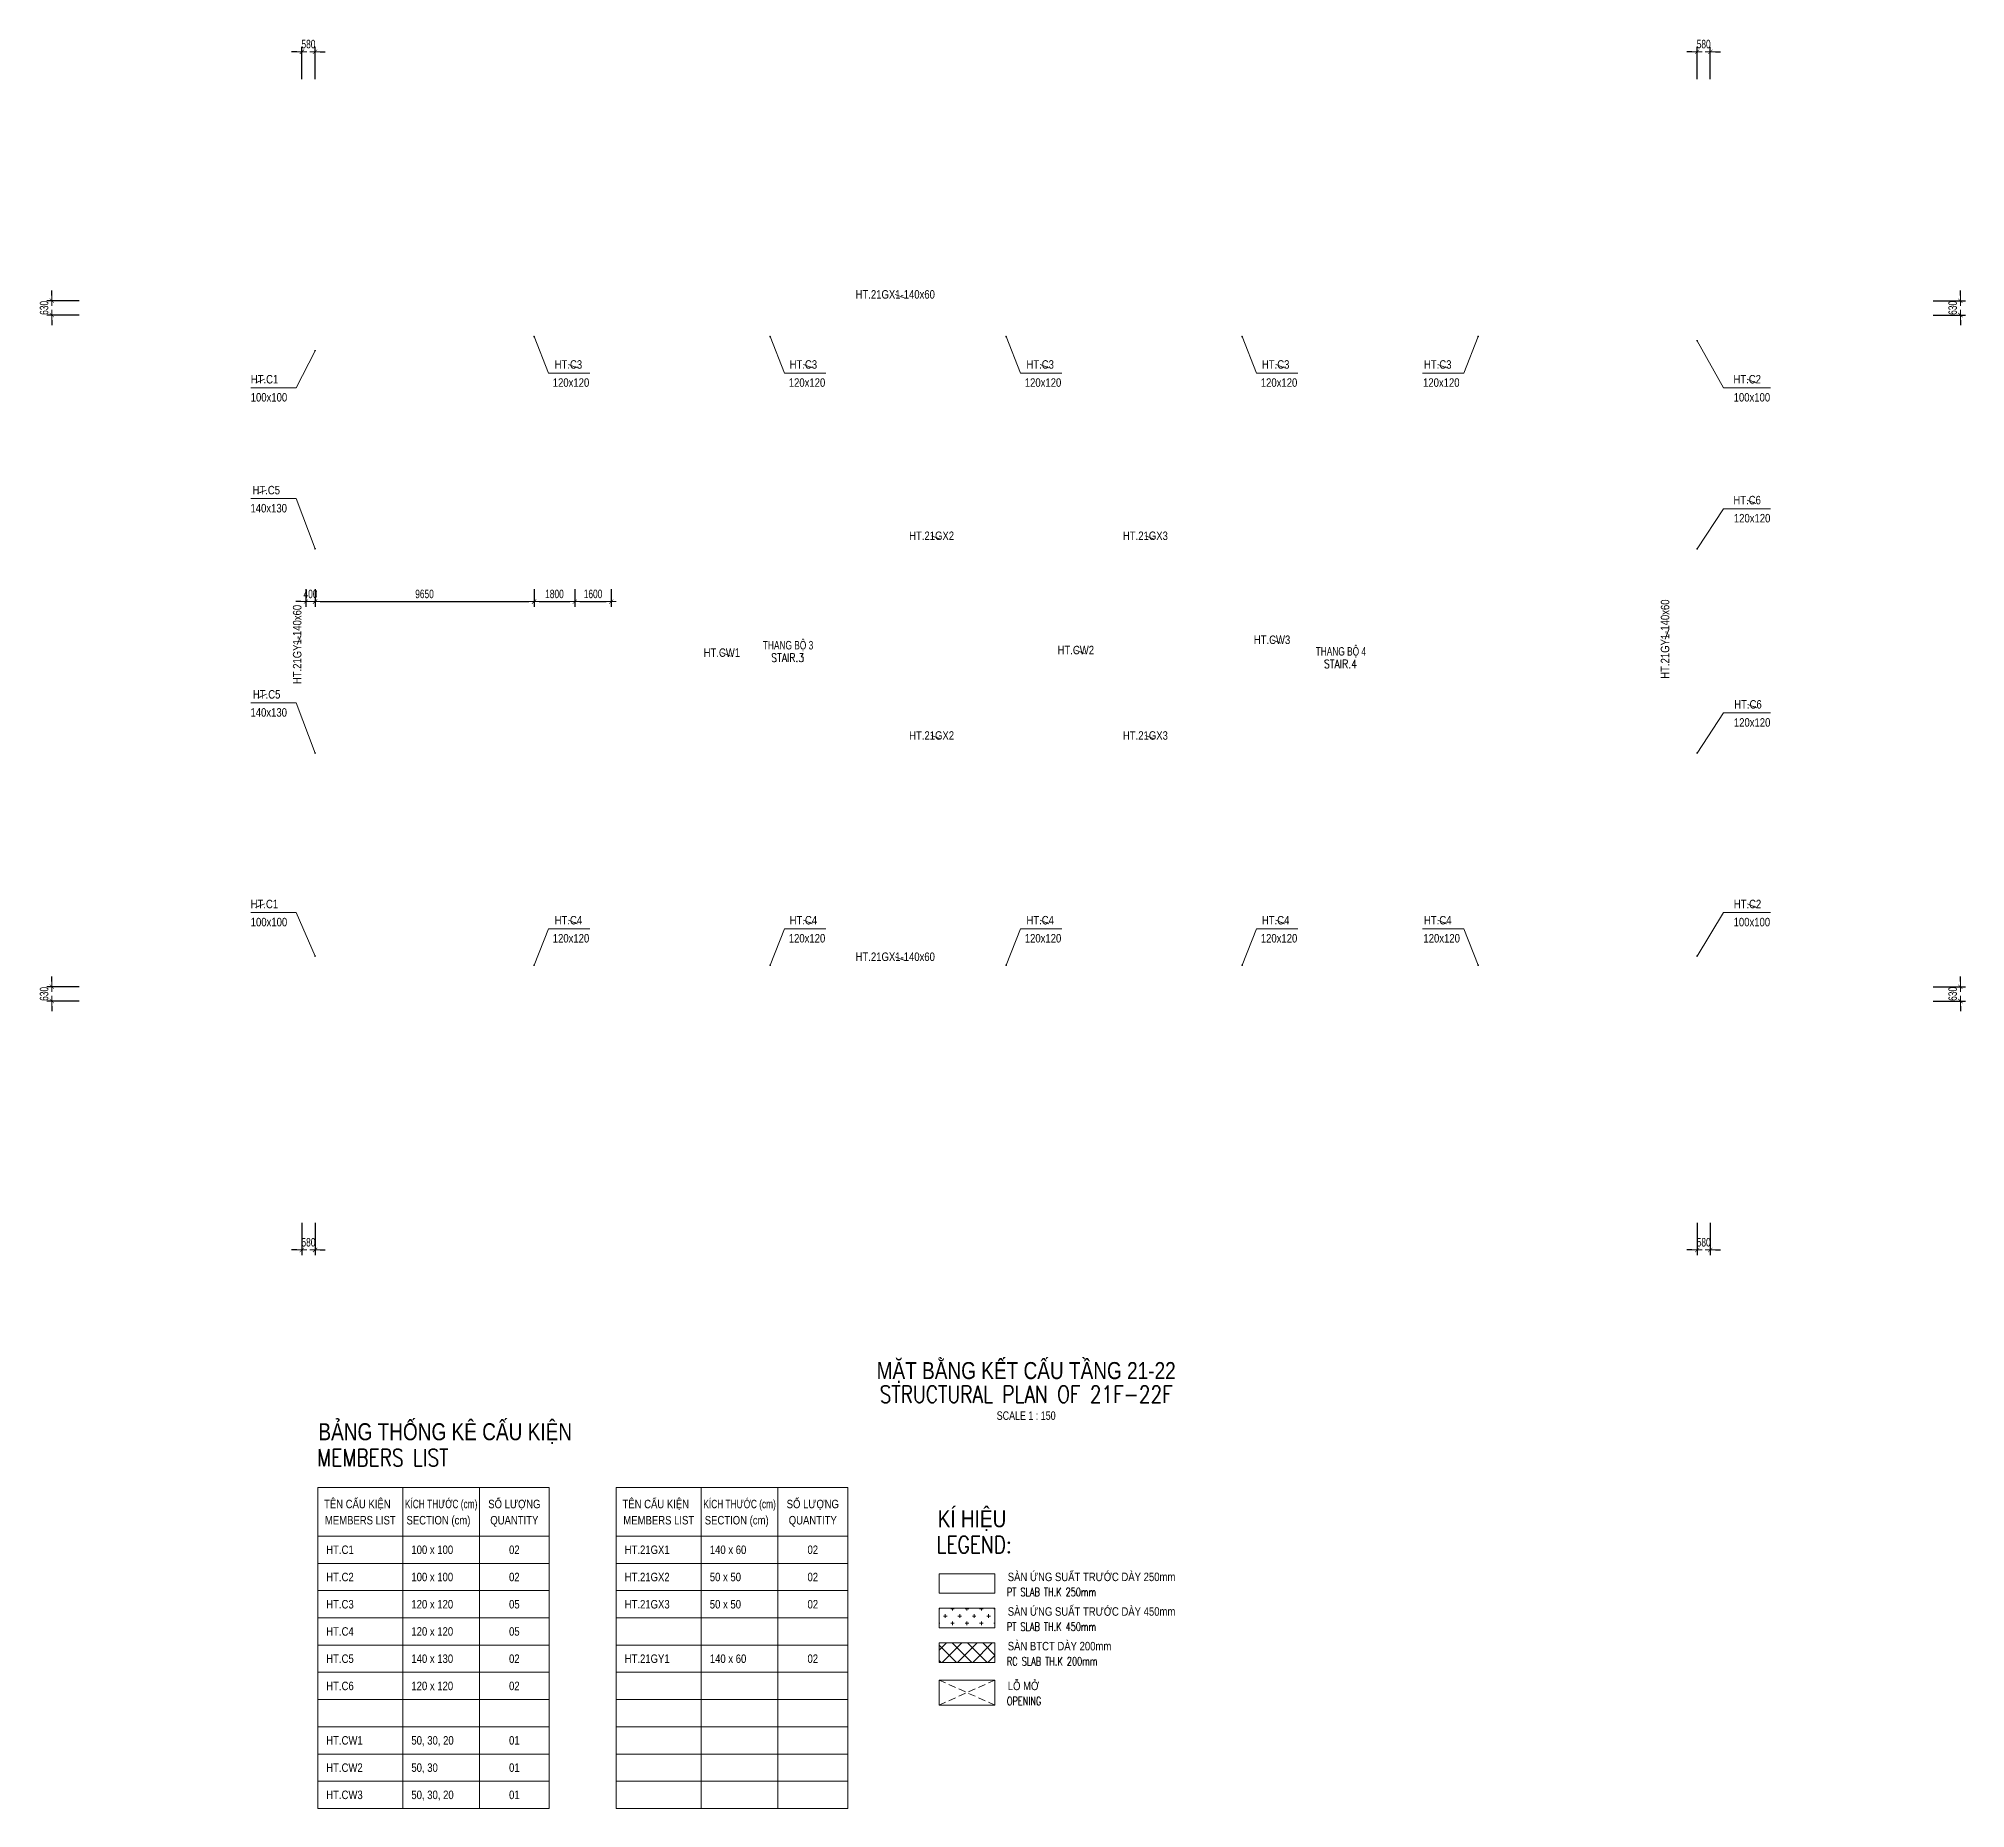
# Model space of a CAD drawing. Header units: millimetres. Extents: x 118516 to 203425, y -27310 to 50684.
import ezdxf
from ezdxf.enums import TextEntityAlignment as Align

# ---------------------------------------------------------------- set-up
doc = ezdxf.new("R2010")
doc.units = ezdxf.units.MM
doc.linetypes.add('DASHED2', pattern=[9.525, 6.35, -3.175])
doc.layers.get('Defpoints').update_dxf_attribs({"color": 151, "lineweight": 9})
for name, color, linetype, lineweight in [('$0$NDC_S_ANNO', 7, 'Continuous', 20), ('$0$NDC_S_DIM', 1, 'Continuous', 15), ('NDC_S_ANNO', 7, 'Continuous', 20), ('NDC_S_BEAM NAME', 7, 'Continuous', 9), ('NDC_S_COLUMN NAME', 7, 'Continuous', 9), ('NDC_S_DIM', 1, 'Continuous', 15), ('NDC_S_ENG TEXT', 2, 'Continuous', 20), ('NDC_S_ENG TITLE', 3, 'Continuous', 20), ('NDC_S_HATCH MATERIAL', 8, 'Continuous', 13), ('NDC_S_LEADER', 1, 'Continuous', 15), ('NDC_S_OPENING', 9, 'DASHED2', 13), ('NDC_S_SLAB', 2, 'Continuous', 20), ('NDC_S_TEXT SYMBOL', 7, 'Continuous', 20), ('NDC_S_VN TEXT', 7, 'Continuous', 20), ('NDC_S_VN TITLE', 6, 'Continuous', 35), ('NDC_Table', 3, 'Continuous', 20)]:
    doc.layers.add(name, color=color, linetype=linetype, lineweight=lineweight)
doc.styles.add('$0$ARIAL', font='arial.ttf', dxfattribs={"width": 0.8})
doc.styles.add('$0$NDC_DIM', font='', dxfattribs={"width": 0.75})
doc.styles.add('$0$NDC_EN TXT', font='romans.shx', dxfattribs={"width": 0.8})
doc.styles.add('NDC_ANNO', font='', dxfattribs={"width": 0.8})
doc.styles.add('NDC_BAR 2', font='romans.shx', dxfattribs={"width": 0.8})
doc.styles.add('NDC_DIM', font='', dxfattribs={"width": 0.75})
doc.styles.add('NDC_EN TXT', font='romans.shx', dxfattribs={"width": 0.8})
doc.styles.add('NDC_VIE TXT', font='arial.ttf', dxfattribs={"width": 0.8})
doc.styles.get('$0$NDC_DIM').set_extended_font_data('Dotum')
doc.styles.get('NDC_ANNO').set_extended_font_data('Dotum')
doc.styles.get('NDC_DIM').set_extended_font_data('Dotum')
doc.dimstyles.new('$0$NDC_dim_iso', dxfattribs={"dimtxt": 2.5, "dimasz": 1, "dimexe": 1.5, "dimexo": 2.5, "dimgap": 1, "dimtad": 1, "dimdec": 0, "dimzin": 0, "dimdsep": 46, "dimtxsty": '$0$NDC_DIM', "dimblk": '$0$DIMMARK', "dimcen": 0.09, "dimdle": 1.2, "dimclrd": 1, "dimclre": 1, "dimclrt": 3, "dimadec": 0, "dimazin": 0, "dimtfac": 1, "dimtdec": 0, "dimtix": 1, "dimtofl": 0, "dimtmove": 0, "dimatfit": 3, "dimfxl": 8, "dimfxlon": 1, "dimtolj": 1, "dimtzin": 0, "dimarcsym": 0})
doc.dimstyles.new('NDC_dim_150', dxfattribs={"dimscale": 150, "dimtxt": 2.5, "dimasz": 1.5, "dimexe": 1.5, "dimexo": 2.5, "dimgap": 1, "dimtad": 1, "dimdec": 0, "dimzin": 0, "dimdsep": 46, "dimtxsty": 'NDC_DIM', "dimblk": 'DIMMARK', "dimcen": 0.09, "dimdle": 1.2, "dimclrd": 1, "dimclre": 1, "dimclrt": 3, "dimadec": 0, "dimazin": 0, "dimtfac": 1, "dimtdec": 0, "dimtix": 1, "dimtofl": 0, "dimtmove": 0, "dimatfit": 3, "dimfxl": 8, "dimfxlon": 1, "dimtolj": 1, "dimtzin": 0, "dimarcsym": 0})
doc.dimstyles.new('NDC_dim_200', dxfattribs={"dimscale": 200, "dimtxt": 2.5, "dimasz": 1.5, "dimexe": 1.5, "dimexo": 2.5, "dimgap": 1, "dimtad": 1, "dimdec": 0, "dimzin": 0, "dimdsep": 46, "dimtxsty": 'NDC_DIM', "dimblk": 'DIMMARK', "dimcen": 0.09, "dimdle": 1.2, "dimclrd": 1, "dimclre": 1, "dimclrt": 3, "dimadec": 0, "dimazin": 0, "dimtfac": 1, "dimtdec": 0, "dimtix": 1, "dimtofl": 0, "dimtmove": 0, "dimatfit": 3, "dimfxl": 6, "dimfxlon": 1, "dimtolj": 1, "dimtzin": 0, "dimarcsym": 0})

# ---------------------------------------------------------------- blocks, each defined once
blk = doc.blocks.new('Drawing name_symbol')
at = {"layer": 'NDC_S_ENG TITLE', "style": 'NDC_EN TXT', "width": 0.8}
blk.add_attdef('SECTDET1', text='', height=5, dxfattribs=at).set_placement((0, 1.01), align=Align.CENTER)
at = {"layer": 'NDC_S_TEXT SYMBOL', "lineweight": 25, "style": 'NDC_ANNO', "width": 0.8}
blk.add_attdef('SSCALE', text='', height=2.5, dxfattribs=at).set_placement((0, -4), align=Align.CENTER)
at = {"layer": 'NDC_S_VN TITLE', "style": 'NDC_VIE TXT', "width": 0.8}
blk.add_attdef('SECTDET2', text='', height=5, dxfattribs=at).set_placement((0, 7.97), align=Align.CENTER)
blk = doc.blocks.new('$0$DIMMARK')
at = {"layer": '$0$NDC_S_DIM', "color": 1}
blk.add_line((-1.5, 0), (1, 0), dxfattribs=at)
at = {"layer": '$0$NDC_S_DIM', "color": 2, "const_width": 0.1}
blk.add_lwpolyline([(-0.42, -0.42), (0.42, 0.42)], dxfattribs=at)
blk = doc.blocks.new('DIMMARK')
at = {"layer": 'NDC_S_DIM', "color": 1}
blk.add_line((-1.5, 0), (1, 0), dxfattribs=at)
at = {"layer": 'NDC_S_DIM', "color": 2, "const_width": 0.1}
blk.add_lwpolyline([(-0.42, -0.42), (0.42, 0.42)], dxfattribs=at)
blk = doc.blocks.new('*D12')
at = {"layer": 'Defpoints', "color": 0, "ltscale": 100, "transparency": 16777216}
for p in [(130300, 26791), (130700, 26791), (130700, 25871)]:
    blk.add_point(p, dxfattribs=at)
at = {"layer": 'NDC_S_DIM', "color": 1, "lineweight": -2, "ltscale": 100, "transparency": 16777216}
for p, q in [((130300, 26416), (130300, 25646)), ((130700, 26416), (130700, 25646)), ((130075, 25871), (129850, 25871)), ((130925, 25871), (131150, 25871))]:
    blk.add_line(p, q, dxfattribs=at)
at = {"layer": 'NDC_S_DIM', "color": 1, "lineweight": -2, "ltscale": 100, "transparency": 16777216, "xscale": 225, "yscale": 225, "zscale": 225}
blk.add_blockref('DIMMARK', (130300, 25871), dxfattribs=at)
at = {"layer": 'NDC_S_DIM', "color": 1, "lineweight": -2, "ltscale": 100, "transparency": 16777216, "xscale": 225, "yscale": 225, "zscale": 225, "rotation": 180}
blk.add_blockref('DIMMARK', (130700, 25871), dxfattribs=at)
at = {"layer": 'NDC_S_DIM', "color": 3, "ltscale": 100, "transparency": 16777216, "insert": (130500, 26208), "char_height": 375, "attachment_point": 5, "style": 'NDC_DIM'}
blk.add_mtext('\\A1;400', dxfattribs=at)
blk = doc.blocks.new('*D13')
at = {"layer": 'Defpoints', "color": 0, "ltscale": 100, "transparency": 16777216}
for p in [(130700, 26791), (140350, 26791), (140350, 25871)]:
    blk.add_point(p, dxfattribs=at)
at = {"layer": 'NDC_S_DIM', "color": 1, "lineweight": -2, "ltscale": 100, "transparency": 16777216}
for p, q in [((130700, 26416), (130700, 25646)), ((140350, 26416), (140350, 25646)), ((130925, 25871), (140125, 25871))]:
    blk.add_line(p, q, dxfattribs=at)
at = {"layer": 'NDC_S_DIM', "color": 1, "lineweight": -2, "ltscale": 100, "transparency": 16777216, "xscale": 225, "yscale": 225, "zscale": 225, "rotation": 180}
blk.add_blockref('DIMMARK', (130700, 25871), dxfattribs=at)
at = {"layer": 'NDC_S_DIM', "color": 1, "lineweight": -2, "ltscale": 100, "transparency": 16777216, "xscale": 225, "yscale": 225, "zscale": 225}
blk.add_blockref('DIMMARK', (140350, 25871), dxfattribs=at)
at = {"layer": 'NDC_S_DIM', "color": 3, "ltscale": 100, "transparency": 16777216, "insert": (135525, 26208), "char_height": 375, "attachment_point": 5, "style": 'NDC_DIM'}
blk.add_mtext('\\A1;9650', dxfattribs=at)
blk = doc.blocks.new('*D14')
at = {"layer": 'Defpoints', "color": 0, "ltscale": 100, "transparency": 16777216}
for p in [(140350, 26791), (142150, 26791), (142150, 25871)]:
    blk.add_point(p, dxfattribs=at)
at = {"layer": 'NDC_S_DIM', "color": 1, "lineweight": -2, "ltscale": 100, "transparency": 16777216}
for p, q in [((140350, 26416), (140350, 25646)), ((142150, 26416), (142150, 25646)), ((140575, 25871), (141925, 25871))]:
    blk.add_line(p, q, dxfattribs=at)
at = {"layer": 'NDC_S_DIM', "color": 1, "lineweight": -2, "ltscale": 100, "transparency": 16777216, "xscale": 225, "yscale": 225, "zscale": 225, "rotation": 180}
blk.add_blockref('DIMMARK', (140350, 25871), dxfattribs=at)
at = {"layer": 'NDC_S_DIM', "color": 1, "lineweight": -2, "ltscale": 100, "transparency": 16777216, "xscale": 225, "yscale": 225, "zscale": 225}
blk.add_blockref('DIMMARK', (142150, 25871), dxfattribs=at)
at = {"layer": 'NDC_S_DIM', "color": 3, "ltscale": 100, "transparency": 16777216, "insert": (141250, 26208), "char_height": 375, "attachment_point": 5, "style": 'NDC_DIM'}
blk.add_mtext('\\A1;1800', dxfattribs=at)
blk = doc.blocks.new('*D15')
at = {"layer": 'Defpoints', "color": 0, "ltscale": 100, "transparency": 16777216}
for p in [(142150, 26791), (143750, 26791), (143750, 25871)]:
    blk.add_point(p, dxfattribs=at)
at = {"layer": 'NDC_S_DIM', "color": 1, "lineweight": -2, "ltscale": 100, "transparency": 16777216}
for p, q in [((142150, 26416), (142150, 25646)), ((143750, 26416), (143750, 25646)), ((142375, 25871), (143525, 25871))]:
    blk.add_line(p, q, dxfattribs=at)
at = {"layer": 'NDC_S_DIM', "color": 1, "lineweight": -2, "ltscale": 100, "transparency": 16777216, "xscale": 225, "yscale": 225, "zscale": 225, "rotation": 180}
blk.add_blockref('DIMMARK', (142150, 25871), dxfattribs=at)
at = {"layer": 'NDC_S_DIM', "color": 1, "lineweight": -2, "ltscale": 100, "transparency": 16777216, "xscale": 225, "yscale": 225, "zscale": 225}
blk.add_blockref('DIMMARK', (143750, 25871), dxfattribs=at)
at = {"layer": 'NDC_S_DIM', "color": 3, "ltscale": 100, "transparency": 16777216, "insert": (142950, 26208), "char_height": 375, "attachment_point": 5, "style": 'NDC_DIM'}
blk.add_mtext('\\A1;1600', dxfattribs=at)
blk = doc.blocks.new('*D16')
at = {"layer": 'Defpoints', "color": 0, "ltscale": 100, "transparency": 16777216}
for p in [(119100, 8900), (135324, 8900), (134363, 8270)]:
    blk.add_point(p, dxfattribs=at)
at = {"layer": 'NDC_S_DIM', "color": 1, "lineweight": -2, "ltscale": 100, "transparency": 16777216}
for p, q in [((119100, 9125), (119100, 9350)), ((120300, 8900), (118875, 8900)), ((120300, 8270), (118875, 8270)), ((119100, 8045), (119100, 7820))]:
    blk.add_line(p, q, dxfattribs=at)
at = {"layer": 'NDC_S_DIM', "color": 1, "lineweight": -2, "ltscale": 100, "transparency": 16777216, "xscale": 225, "yscale": 225, "zscale": 225}
for p, rotation in [((119100, 8900), 270), ((119100, 8270), 90)]:
    blk.add_blockref('DIMMARK', p, dxfattribs=dict(at, rotation=rotation))
at = {"layer": 'NDC_S_DIM', "color": 3, "ltscale": 100, "transparency": 16777216, "insert": (118762, 8585), "char_height": 375, "attachment_point": 5, "rotation": 90, "style": 'NDC_DIM'}
blk.add_mtext('\\A1;630', dxfattribs=at)
blk = doc.blocks.new('*D17')
at = {"layer": 'Defpoints', "color": 0, "ltscale": 100, "transparency": 16777216}
for p in [(133617, 39130), (119100, 38500), (135402, 38500)]:
    blk.add_point(p, dxfattribs=at)
at = {"layer": 'NDC_S_DIM', "color": 1, "lineweight": -2, "ltscale": 100, "transparency": 16777216}
for p, q in [((120300, 39130), (118875, 39130)), ((119100, 39355), (119100, 39580)), ((120300, 38500), (118875, 38500)), ((119100, 38275), (119100, 38050))]:
    blk.add_line(p, q, dxfattribs=at)
at = {"layer": 'NDC_S_DIM', "color": 1, "lineweight": -2, "ltscale": 100, "transparency": 16777216, "xscale": 225, "yscale": 225, "zscale": 225}
for p, rotation in [((119100, 39130), 270), ((119100, 38500), 90)]:
    blk.add_blockref('DIMMARK', p, dxfattribs=dict(at, rotation=rotation))
at = {"layer": 'NDC_S_DIM', "color": 3, "ltscale": 100, "transparency": 16777216, "insert": (118762, 38815), "char_height": 375, "attachment_point": 5, "rotation": 90, "style": 'NDC_DIM'}
blk.add_mtext('\\A1;630', dxfattribs=at)
blk = doc.blocks.new('*D18')
at = {"layer": 'Defpoints', "color": 0, "ltscale": 100, "transparency": 16777216}
for p in [(188189, 8900), (203200, 8900), (188957, 8270)]:
    blk.add_point(p, dxfattribs=at)
at = {"layer": 'NDC_S_DIM', "color": 1, "lineweight": -2, "ltscale": 100, "transparency": 16777216}
for p, q in [((203200, 9125), (203200, 9350)), ((202000, 8900), (203425, 8900)), ((202000, 8270), (203425, 8270)), ((203200, 8045), (203200, 7820))]:
    blk.add_line(p, q, dxfattribs=at)
at = {"layer": 'NDC_S_DIM', "color": 1, "lineweight": -2, "ltscale": 100, "transparency": 16777216, "xscale": 225, "yscale": 225, "zscale": 225}
for p, rotation in [((203200, 8900), 270), ((203200, 8270), 90)]:
    blk.add_blockref('DIMMARK', p, dxfattribs=dict(at, rotation=rotation))
at = {"layer": 'NDC_S_DIM', "color": 3, "ltscale": 100, "transparency": 16777216, "insert": (202862, 8585), "char_height": 375, "attachment_point": 5, "rotation": 90, "style": 'NDC_DIM'}
blk.add_mtext('\\A1;630', dxfattribs=at)
blk = doc.blocks.new('*D19')
at = {"layer": 'Defpoints', "color": 0, "ltscale": 100, "transparency": 16777216}
for p in [(189200, 39130), (203200, 39130), (188315, 38500)]:
    blk.add_point(p, dxfattribs=at)
at = {"layer": 'NDC_S_DIM', "color": 1, "lineweight": -2, "ltscale": 100, "transparency": 16777216}
for p, q in [((202000, 39130), (203425, 39130)), ((203200, 39355), (203200, 39580)), ((202000, 38500), (203425, 38500)), ((203200, 38275), (203200, 38050))]:
    blk.add_line(p, q, dxfattribs=at)
at = {"layer": 'NDC_S_DIM', "color": 1, "lineweight": -2, "ltscale": 100, "transparency": 16777216, "xscale": 225, "yscale": 225, "zscale": 225}
for p, rotation in [((203200, 39130), 270), ((203200, 38500), 90)]:
    blk.add_blockref('DIMMARK', p, dxfattribs=dict(at, rotation=rotation))
at = {"layer": 'NDC_S_DIM', "color": 3, "ltscale": 100, "transparency": 16777216, "insert": (202862, 38815), "char_height": 375, "attachment_point": 5, "rotation": 90, "style": 'NDC_DIM'}
blk.add_mtext('\\A1;630', dxfattribs=at)
blk = doc.blocks.new('*D20')
at = {"layer": 'Defpoints', "color": 0, "ltscale": 100, "transparency": 16777216}
for p in [(130700, 50100), (130120, 33643), (130700, 33473)]:
    blk.add_point(p, dxfattribs=at)
at = {"layer": 'NDC_S_DIM', "color": 1, "lineweight": -2, "ltscale": 100, "transparency": 16777216}
for p, q in [((129895, 50100), (129670, 50100)), ((130120, 48900), (130120, 50325)), ((130700, 48900), (130700, 50325)), ((130925, 50100), (131150, 50100))]:
    blk.add_line(p, q, dxfattribs=at)
at = {"layer": 'NDC_S_DIM', "color": 1, "lineweight": -2, "ltscale": 100, "transparency": 16777216, "xscale": 225, "yscale": 225, "zscale": 225}
blk.add_blockref('DIMMARK', (130120, 50100), dxfattribs=at)
at = {"layer": 'NDC_S_DIM', "color": 1, "lineweight": -2, "ltscale": 100, "transparency": 16777216, "xscale": 225, "yscale": 225, "zscale": 225, "rotation": 180}
blk.add_blockref('DIMMARK', (130700, 50100), dxfattribs=at)
at = {"layer": 'NDC_S_DIM', "color": 3, "ltscale": 100, "transparency": 16777216, "insert": (130410, 50438), "char_height": 375, "attachment_point": 5, "style": 'NDC_DIM'}
blk.add_mtext('\\A1;580', dxfattribs=at)
blk = doc.blocks.new('*D21')
at = {"layer": 'Defpoints', "color": 0, "ltscale": 100, "transparency": 16777216}
for p in [(192180, 50100), (191600, 34011), (192180, 34455)]:
    blk.add_point(p, dxfattribs=at)
at = {"layer": 'NDC_S_DIM', "color": 1, "lineweight": -2, "ltscale": 100, "transparency": 16777216}
for p, q in [((191375, 50100), (191150, 50100)), ((191600, 48900), (191600, 50325)), ((192180, 48900), (192180, 50325)), ((192405, 50100), (192630, 50100))]:
    blk.add_line(p, q, dxfattribs=at)
at = {"layer": 'NDC_S_DIM', "color": 1, "lineweight": -2, "ltscale": 100, "transparency": 16777216, "xscale": 225, "yscale": 225, "zscale": 225}
blk.add_blockref('DIMMARK', (191600, 50100), dxfattribs=at)
at = {"layer": 'NDC_S_DIM', "color": 1, "lineweight": -2, "ltscale": 100, "transparency": 16777216, "xscale": 225, "yscale": 225, "zscale": 225, "rotation": 180}
blk.add_blockref('DIMMARK', (192180, 50100), dxfattribs=at)
at = {"layer": 'NDC_S_DIM', "color": 3, "ltscale": 100, "transparency": 16777216, "insert": (191890, 50438), "char_height": 375, "attachment_point": 5, "style": 'NDC_DIM'}
blk.add_mtext('\\A1;580', dxfattribs=at)
blk = doc.blocks.new('*D22')
at = {"layer": 'Defpoints', "color": 0, "ltscale": 100, "transparency": 16777216}
for p in [(130120, 13839), (130700, 14051), (130700, -2700)]:
    blk.add_point(p, dxfattribs=at)
at = {"layer": 'NDC_S_DIM', "color": 1, "lineweight": -2, "ltscale": 100, "transparency": 16777216}
for p, q in [((130120, -1500), (130120, -2925)), ((130700, -1500), (130700, -2925)), ((129895, -2700), (129670, -2700)), ((130925, -2700), (131150, -2700))]:
    blk.add_line(p, q, dxfattribs=at)
at = {"layer": 'NDC_S_DIM', "color": 1, "lineweight": -2, "ltscale": 100, "transparency": 16777216, "xscale": 225, "yscale": 225, "zscale": 225}
blk.add_blockref('DIMMARK', (130120, -2700), dxfattribs=at)
at = {"layer": 'NDC_S_DIM', "color": 1, "lineweight": -2, "ltscale": 100, "transparency": 16777216, "xscale": 225, "yscale": 225, "zscale": 225, "rotation": 180}
blk.add_blockref('DIMMARK', (130700, -2700), dxfattribs=at)
at = {"layer": 'NDC_S_DIM', "color": 3, "ltscale": 100, "transparency": 16777216, "insert": (130410, -2362), "char_height": 375, "attachment_point": 5, "style": 'NDC_DIM'}
blk.add_mtext('\\A1;580', dxfattribs=at)
blk = doc.blocks.new('*D23')
at = {"layer": 'Defpoints', "color": 0, "ltscale": 100, "transparency": 16777216}
for p in [(191600, 12767), (192180, 13304), (192180, -2700)]:
    blk.add_point(p, dxfattribs=at)
at = {"layer": 'NDC_S_DIM', "color": 1, "lineweight": -2, "ltscale": 100, "transparency": 16777216}
for p, q in [((191600, -1500), (191600, -2925)), ((192180, -1500), (192180, -2925)), ((191375, -2700), (191150, -2700)), ((192405, -2700), (192630, -2700))]:
    blk.add_line(p, q, dxfattribs=at)
at = {"layer": 'NDC_S_DIM', "color": 1, "lineweight": -2, "ltscale": 100, "transparency": 16777216, "xscale": 225, "yscale": 225, "zscale": 225}
blk.add_blockref('DIMMARK', (191600, -2700), dxfattribs=at)
at = {"layer": 'NDC_S_DIM', "color": 1, "lineweight": -2, "ltscale": 100, "transparency": 16777216, "xscale": 225, "yscale": 225, "zscale": 225, "rotation": 180}
blk.add_blockref('DIMMARK', (192180, -2700), dxfattribs=at)
at = {"layer": 'NDC_S_DIM', "color": 3, "ltscale": 100, "transparency": 16777216, "insert": (191890, -2362), "char_height": 375, "attachment_point": 5, "style": 'NDC_DIM'}
blk.add_mtext('\\A1;580', dxfattribs=at)
blk = doc.blocks.new('*U11')
at = {"layer": '$0$NDC_S_ANNO', "ltscale": 0.8, "style": '$0$ARIAL', "width": 0.8, "flags": 1}
blk.add_attdef('CHU_THICH', text='', height=2.5, dxfattribs=at).set_placement((0, 0), align=Align.MIDDLE_CENTER)
at = {"layer": '$0$NDC_S_ANNO', "ltscale": 0.8, "style": '$0$ARIAL', "width": 0.8}
blk.add_attdef('TEN', text='', height=2.5, dxfattribs=at).set_placement((-2.58, 1.03), align=Align.MIDDLE_CENTER)
at = {"layer": 'Defpoints'}
blk.add_leader([(0, 0), (-2.58, 1.03)], dimstyle='$0$NDC_dim_iso', override={"dimgap": 0.625, "dimtad": 0}, dxfattribs=at)
blk = doc.blocks.new('Name col F6-F8')
at = {"layer": 'NDC_S_COLUMN NAME', "xscale": 150, "yscale": 150, "zscale": 150}
for p, values in [((11702, 27267), {'TEN': 'HT.C3'}), ((22056, 27267), {'TEN': 'HT.C3'}), ((32489, 27267), {'TEN': 'HT.C3'}), ((42867, 27267), {'TEN': 'HT.C3'}), ((50009, 27267), {'TEN': 'HT.C3'}), ((63645, 26617), {'TEN': 'HT.C2'}), ((63642, 21290), {'TEN': 'HT.C6'}), ((63679, 12290), {'TEN': 'HT.C6'}), ((63658, 3492), {'TEN': 'HT.C2'}), ((11702, 2778), {'TEN': 'HT.C4'}), ((22056, 2778), {'TEN': 'HT.C4'}), ((32489, 2778), {'TEN': 'HT.C4'}), ((42867, 2778), {'TEN': 'HT.C4'}), ((50009, 2778), {'TEN': 'HT.C4'})]:
    blk.add_blockref('*U11', p, dxfattribs=at).add_auto_attribs(values)
at = {"layer": 'NDC_S_COLUMN NAME'}
ref = blk.add_blockref('*U11', (-2464, 26617), dxfattribs=dict(at, xscale=-150, yscale=150, zscale=150))
ref.add_attrib('TEN', 'HT.C1', dxfattribs={"layer": '$0$NDC_S_ANNO', "ltscale": 0.8, "height": 375, "style": '$0$ARIAL', "width": 0.8}).set_placement((-2077, 26771), align=Align.MIDDLE_CENTER)
ref = blk.add_blockref('*U11', (-2386, 21731), dxfattribs=dict(at, xscale=-150, yscale=150, zscale=150))
ref.add_attrib('TEN', 'HT.C5', dxfattribs={"layer": '$0$NDC_S_ANNO', "ltscale": 0.8, "height": 375, "style": '$0$ARIAL', "width": 0.8}).set_placement((-1999, 21885), align=Align.MIDDLE_CENTER)
ref = blk.add_blockref('*U11', (-2370, 12731), dxfattribs=dict(at, xscale=-150, yscale=150, zscale=150))
ref.add_attrib('TEN', 'HT.C5', dxfattribs={"layer": '$0$NDC_S_ANNO', "ltscale": 0.8, "height": 375, "style": '$0$ARIAL', "width": 0.8}).set_placement((-1983, 12885), align=Align.MIDDLE_CENTER)
ref = blk.add_blockref('*U11', (-2469, 3492), dxfattribs=dict(at, xscale=-150, yscale=150, zscale=150))
ref.add_attrib('TEN', 'HT.C1', dxfattribs={"layer": '$0$NDC_S_ANNO', "ltscale": 0.8, "height": 375, "style": '$0$ARIAL', "width": 0.8}).set_placement((-2082, 3646), align=Align.MIDDLE_CENTER)
at = {"layer": 'NDC_S_COLUMN NAME', "style": 'NDC_VIE TXT', "width": 0.8}
for s, p in [('120x120', (10625, 26437)), ('120x120', (21025, 26437)), ('120x120', (31425, 26437)), ('120x120', (41825, 26437)), ('120x120', (48974, 26437)), ('100x100', (-2685, 25787)), ('100x100', (62660, 25787)), ('140x130', (-2695, 20901)), ('120x120', (62671, 20460)), ('140x130', (-2695, 11901)), ('120x120', (62671, 11460)), ('100x100', (-2684, 2662)), ('100x100', (62659, 2662)), ('120x120', (10625, 1949)), ('120x120', (21025, 1949)), ('120x120', (31425, 1949)), ('120x120', (41825, 1949)), ('120x120', (48991, 1949))]:
    blk.add_text(s, height=375, dxfattribs=at).set_placement(p)
at = {"layer": 'NDC_S_LEADER', "ltscale": 100}
for points in [[(150, 28028), (-681, 26394), (-2679, 26394)], [(9800, 28650), (10431, 27044), (12254, 27044)], [(20200, 28650), (20831, 27044), (22654, 27044)], [(30600, 28650), (31231, 27044), (33054, 27044)], [(41000, 28650), (41631, 27044), (43454, 27044)], [(51400, 28650), (50769, 27044), (48946, 27044)], [(61050, 28469), (62215, 26394), (64288, 26394)], [(150, 19300), (-681, 21508), (-2679, 21508)], [(61050, 19300), (62215, 21067), (64288, 21067)], [(150, 10300), (-681, 12508), (-2679, 12508)], [(61050, 10300), (62215, 12067), (64288, 12067)], [(150, 1353), (-681, 3269), (-2679, 3269)], [(9800, 950), (10431, 2556), (12254, 2556)], [(20200, 950), (20831, 2556), (22654, 2556)], [(30600, 950), (31231, 2556), (33054, 2556)], [(41000, 950), (41631, 2556), (43454, 2556)], [(51400, 950), (50769, 2556), (48946, 2556)], [(61050, 1353), (62215, 3269), (64288, 3269)]]:
    blk.add_leader(points, dimstyle='NDC_dim_200', override={"dimgap": 1, "dimtad": 0, "dimldrblk": 'DotSmall'}, dxfattribs=at)

msp = doc.modelspace()

# ---------------------------------------------------------------- hatches: boundary and pattern name
at = {"layer": 'NDC_S_HATCH MATERIAL', "ltscale": 100}
h = msp.add_hatch(dxfattribs=at)
h.set_pattern_fill('CROSS', color=256, scale=50)
h.set_pattern_definition([(0, (-45759.22, -10259.27), (317.5, 317.5), [158.75, -476.25]), (90, (-45679.84, -10338.65), (-317.5, 317.5), [158.75, -476.25])])
h.paths.add_polyline_path([(158198.6, -18490.2), (158198.6, -19354.3), (160657, -19354.3), (160657, -18490.2)])
h = msp.add_hatch(dxfattribs=at)
h.set_pattern_fill('ANSI37', color=256, scale=150)
h.set_pattern_definition([(45, (-37681.4, -16184.8), (-336.7596, 336.7596), []), (135, (-37681.4, -16184.8), (-336.7596, -336.7596), [])])
h.paths.add_polyline_path([(158198.6, -20016.2), (158198.6, -20880.3), (160657, -20880.3), (160657, -20016.2)])

# ---------------------------------------------------------------- linework, layer by layer
at = {"layer": 'NDC_S_OPENING', "ltscale": 50}
for p, q in [((158198.6, -21649.7), (160657, -22757.9)), ((158198.6, -22757.9), (160657, -21649.7))]:
    msp.add_line(p, q, dxfattribs=at)
at = {"layer": 'NDC_S_SLAB'}
for points in [[(158198.6, -16964.2), (160657, -16964.2), (160657, -17828.3), (158198.6, -17828.3)], [(158198.6, -18490.2), (160657, -18490.2), (160657, -19354.3), (158198.6, -19354.3)], [(158198.6, -20016.2), (160657, -20016.2), (160657, -20880.3), (158198.6, -20880.3)], [(158198.6, -21649.7), (160657, -21649.7), (160657, -22757.9), (158198.6, -22757.9)]]:
    msp.add_lwpolyline(points, close=True, dxfattribs=at)
at = {"layer": 'NDC_Table'}
for p, q in [((130819.9, -13165.8), (130819.9, -27310)), ((130819.9, -13165.8), (141019.9, -13165.8)), ((134569.9, -13165.8), (134569.9, -27310)), ((137944.9, -13165.8), (137944.9, -27310)), ((141019.9, -13165.8), (141019.9, -27310)), ((143970.9, -13165.8), (143970.9, -27310)), ((143970.9, -13165.8), (154170.9, -13165.8)), ((147720.9, -13165.8), (147720.9, -27310)), ((151095.9, -13165.8), (151095.9, -27310)), ((154170.9, -13165.8), (154170.9, -27310)), ((130819.9, -15310), (141019.9, -15310)), ((143970.9, -15310), (154170.9, -15310)), ((130819.9, -16510), (141019.9, -16510)), ((143970.9, -16510), (154170.9, -16510)), ((130819.9, -17710), (141019.9, -17710)), ((143970.9, -17710), (154170.9, -17710)), ((130819.9, -18910), (141019.9, -18910)), ((143970.9, -18910), (154170.9, -18910)), ((130819.9, -20110), (141019.9, -20110)), ((143970.9, -20110), (154170.9, -20110)), ((130819.9, -21310), (141019.9, -21310)), ((143970.9, -21310), (154170.9, -21310)), ((130819.9, -22510), (141019.9, -22510)), ((143970.9, -22510), (154170.9, -22510)), ((130819.9, -23710), (141019.9, -23710)), ((143970.9, -23710), (154170.9, -23710)), ((130819.9, -24910), (141019.9, -24910)), ((143970.9, -24910), (154170.9, -24910)), ((130819.9, -26110), (141019.9, -26110)), ((143970.9, -26110), (154170.9, -26110)), ((130819.9, -27310), (141019.9, -27310)), ((143970.9, -27310), (154170.9, -27310))]:
    msp.add_line(p, q, dxfattribs=at)

# ---------------------------------------------------------------- block references
at = {"layer": 'NDC_S_ANNO', "xscale": 150, "yscale": 150, "zscale": 150}
msp.add_blockref('Drawing name_symbol', (162036.3, -9585.1), dxfattribs=at).add_auto_attribs({'SECTDET1': 'STRUCTURAL PLAN OF 21F-22F', 'SECTDET2': 'MẶT BẰNG KẾT CẤU TẦNG 21-22', 'SSCALE': 'SCALE 1 : 150'})
at = {"layer": 'NDC_S_BEAM NAME', "xscale": 150, "yscale": 150, "zscale": 150}
for p, values in [((156653.8, 39255.4), {'TEN': 'HT.21GX1-140x60'}), ((158255.2, 28617.2), {'TEN': 'HT.21GX2'}), ((167677.2, 28617.2), {'TEN': 'HT.21GX3'}), ((149013.2, 23470.3), {'TEN': 'HT.CW1'}), ((164610.2, 23581.2), {'TEN': 'HT.CW2'}), ((173256.3, 24036), {'TEN': 'HT.CW3'}), ((158255.2, 19817.2), {'TEN': 'HT.21GX2'}), ((167677.2, 19817.2), {'TEN': 'HT.21GX3'}), ((156653.8, 10067.2), {'TEN': 'HT.21GX1-140x60'})]:
    msp.add_blockref('*U11', p, dxfattribs=at).add_auto_attribs(values)
at = {"layer": 'NDC_S_BEAM NAME', "xscale": 150, "yscale": 150, "zscale": 150, "rotation": 90}
for p in [(130067, 24368.1), (190341.7, 24606.3)]:
    msp.add_blockref('*U11', p, dxfattribs=at).add_auto_attribs({'TEN': 'HT.21GY1-140x60'})
at = {"layer": 'NDC_S_VN TEXT'}
msp.add_blockref('Name col F6-F8', (130550, 8900), dxfattribs=at)

# ---------------------------------------------------------------- texts
at = {"layer": 'NDC_S_ENG TEXT', "style": '$0$NDC_EN TXT'}
for s, height, width, p in [('LEGEND:', 750, 0.8, (158084.2, -16059.5)), ('PT SLAB TH.K 250mm', 375, 0.7, (161185.7, -17961)), ('PT SLAB TH.K 450mm', 375, 0.7, (161185.7, -19487)), ('RC SLAB TH.K 200mm', 375, 0.7, (161185.7, -21013)), ('OPENING', 375, 0.7, (161185.7, -22764.4))]:
    msp.add_text(s, height=height, dxfattribs=dict(at, width=width)).set_placement(p)
at = {"layer": 'NDC_S_ENG TITLE', "style": 'NDC_EN TXT', "width": 0.8}
msp.add_text('MEMBERS LIST', height=750, dxfattribs=at).set_placement((130798, -12225.5))
at = {"layer": 'NDC_S_VN TEXT'}
for s, style, width, p in [('THANG BỘ 3', 'NDC_VIE TXT', 0.7, (150433, 23763.7)), ('THANG BỘ 4', 'NDC_VIE TXT', 0.7, (174792.4, 23490.2)), ('STAIR.3', 'NDC_BAR 2', 0.8, (150800.8, 23210.7)), ('STAIR.4', 'NDC_BAR 2', 0.8, (175160.2, 22937.2)), ('SÀN ỨNG SUẤT TRƯỚC DÀY 250mm', 'NDC_VIE TXT', 0.8, (161224, -17292.2)), ('SÀN ỨNG SUẤT TRƯỚC DÀY 450mm', 'NDC_VIE TXT', 0.8, (161224, -18818.2)), ('SÀN BTCT DÀY 200mm', 'NDC_VIE TXT', 0.8, (161224, -20344.2)), ('LỖ MỞ', 'NDC_VIE TXT', 0.8, (161224, -22095.6))]:
    msp.add_text(s, height=375, dxfattribs=dict(at, style=style, width=width)).set_placement(p)
at = {"layer": 'NDC_S_VN TEXT', "style": 'NDC_VIE TXT', "width": 0.8}
for s, p in [('BẢNG THỐNG KÊ CẤU KIỆN', (130848.3, -10334.4)), ('KÍ HIỆU', (158134.4, -14168.4))]:
    msp.add_text(s, height=750, dxfattribs=at).set_placement(p, align=Align.TOP_LEFT)
at = {"layer": 'NDC_S_VN TEXT', "style": 'NDC_VIE TXT'}
for s, width, p in [('TÊN CẤU KIỆN', 0.8, (132563.6, -13893.7)), ('MEMBERS LIST', 0.8, (132694.9, -14607.1)), ('KÍCH THƯỚC (cm)', 0.7, (136257.4, -13893.7)), ('SECTION (cm)', 0.8, (136138.6, -14607.1)), ('SỐ LƯỢNG', 0.8, (139482.4, -13893.7)), ('QUANTITY', 0.8, (139482.4, -14607.1)), ('TÊN CẤU KIỆN', 0.8, (145714.6, -13893.7)), ('MEMBERS LIST', 0.8, (145845.9, -14607.1)), ('KÍCH THƯỚC (cm)', 0.7, (149408.4, -13893.7)), ('SECTION (cm)', 0.8, (149280.4, -14607.1)), ('SỐ LƯỢNG', 0.8, (152633.4, -13893.7)), ('QUANTITY', 0.8, (152633.4, -14607.1)), ('02', 0.8, (139482.4, -15910)), ('02', 0.8, (152633.4, -15910)), ('02', 0.8, (139482.4, -17110)), ('02', 0.8, (152633.4, -17110)), ('05', 0.8, (139482.4, -18310)), ('02', 0.8, (152633.4, -18310)), ('05', 0.8, (139482.4, -19510)), ('02', 0.8, (139482.4, -20710)), ('02', 0.8, (152633.4, -20710)), ('02', 0.8, (139482.4, -21910)), ('01', 0.8, (139482.4, -24310)), ('01', 0.8, (139482.4, -25510)), ('01', 0.8, (139482.4, -26710))]:
    msp.add_text(s, height=375, dxfattribs=dict(at, width=width)).set_placement(p, align=Align.MIDDLE_CENTER)
at = {"layer": 'NDC_S_VN TEXT', "style": 'NDC_VIE TXT', "width": 0.8}
for s, p in [('HT.C1', (131194.9, -15910)), ('100 x 100', (134944.9, -15910)), ('HT.21GX1', (144345.9, -15910)), ('140 x 60', (148095.9, -15910)), ('HT.C2', (131194.9, -17110)), ('100 x 100', (134944.9, -17110)), ('HT.21GX2', (144345.9, -17110)), ('50 x 50', (148095.9, -17110)), ('HT.C3', (131194.9, -18310)), ('120 x 120', (134944.9, -18310)), ('HT.21GX3', (144345.9, -18310)), ('50 x 50', (148095.9, -18310)), ('HT.C4', (131194.9, -19510)), ('120 x 120', (134944.9, -19510)), ('HT.C5', (131194.9, -20710)), ('140 x 130', (134944.9, -20710)), ('HT.21GY1', (144345.9, -20710)), ('140 x 60', (148095.9, -20710)), ('HT.C6', (131194.9, -21910)), ('120 x 120', (134944.9, -21910)), ('HT.CW1', (131194.9, -24310)), ('50, 30, 20', (134944.9, -24310)), ('HT.CW2', (131194.9, -25510)), ('50, 30', (134944.9, -25510)), ('HT.CW3', (131194.9, -26710)), ('50, 30, 20', (134944.9, -26710))]:
    msp.add_text(s, height=375, dxfattribs=at).set_placement(p, align=Align.MIDDLE_LEFT)

# ---------------------------------------------------------------- dimensions: what is measured, and where the dimension line sits
at = {"layer": 'NDC_S_DIM', "ltscale": 100}
for base, p1, p2, picture, middle in [((130700, 50100), (130120, 33642.9), (130700, 33472.8), '*D20', (130410, 50437.8)), ((192180, 50100), (191600, 34010.5), (192180, 34455), '*D21', (191890, 50437.8)), ((130700, 25870.6), (130300, 26791), (130700, 26791), '*D12', (130500, 26208.3)), ((140350, 25870.6), (130700, 26791), (140350, 26791), '*D13', (135525, 26208.3)), ((142150, 25870.6), (140350, 26791), (142150, 26791), '*D14', (141250, 26208.3)), ((143750, 25870.6), (142150, 26791), (143750, 26791), '*D15', (142950, 26208.3)), ((130700, -2700), (130120, 13839.5), (130700, 14051.1), '*D22', (130410, -2362.2)), ((192180, -2700), (191600, 12767.1), (192180, 13304.1), '*D23', (191890, -2362.2))]:
    dim = msp.add_linear_dim(base=base, p1=p1, p2=p2, dimstyle='NDC_dim_150', dxfattribs=at)
    dim.commit()
    dim.dimension.update_dxf_attribs({"geometry": picture, "text_midpoint": middle})
for base, p1, p2, picture, middle in [((119100, 38500), (133616.6, 39130), (135401.9, 38500), '*D17', (118762.2, 38815)), ((203200, 39130), (188315.4, 38500), (189199.5, 39130), '*D19', (202862.2, 38815)), ((119100, 8900), (134363.2, 8270), (135324, 8900), '*D16', (118762.2, 8585)), ((203200, 8900), (188957.3, 8270), (188188.6, 8900), '*D18', (202862.2, 8585))]:
    dim = msp.add_linear_dim(base=base, p1=p1, p2=p2, angle=90, dimstyle='NDC_dim_150', dxfattribs=at)
    dim.commit()
    dim.dimension.update_dxf_attribs({"geometry": picture, "text_midpoint": middle})

doc.saveas('drawing.dxf')
